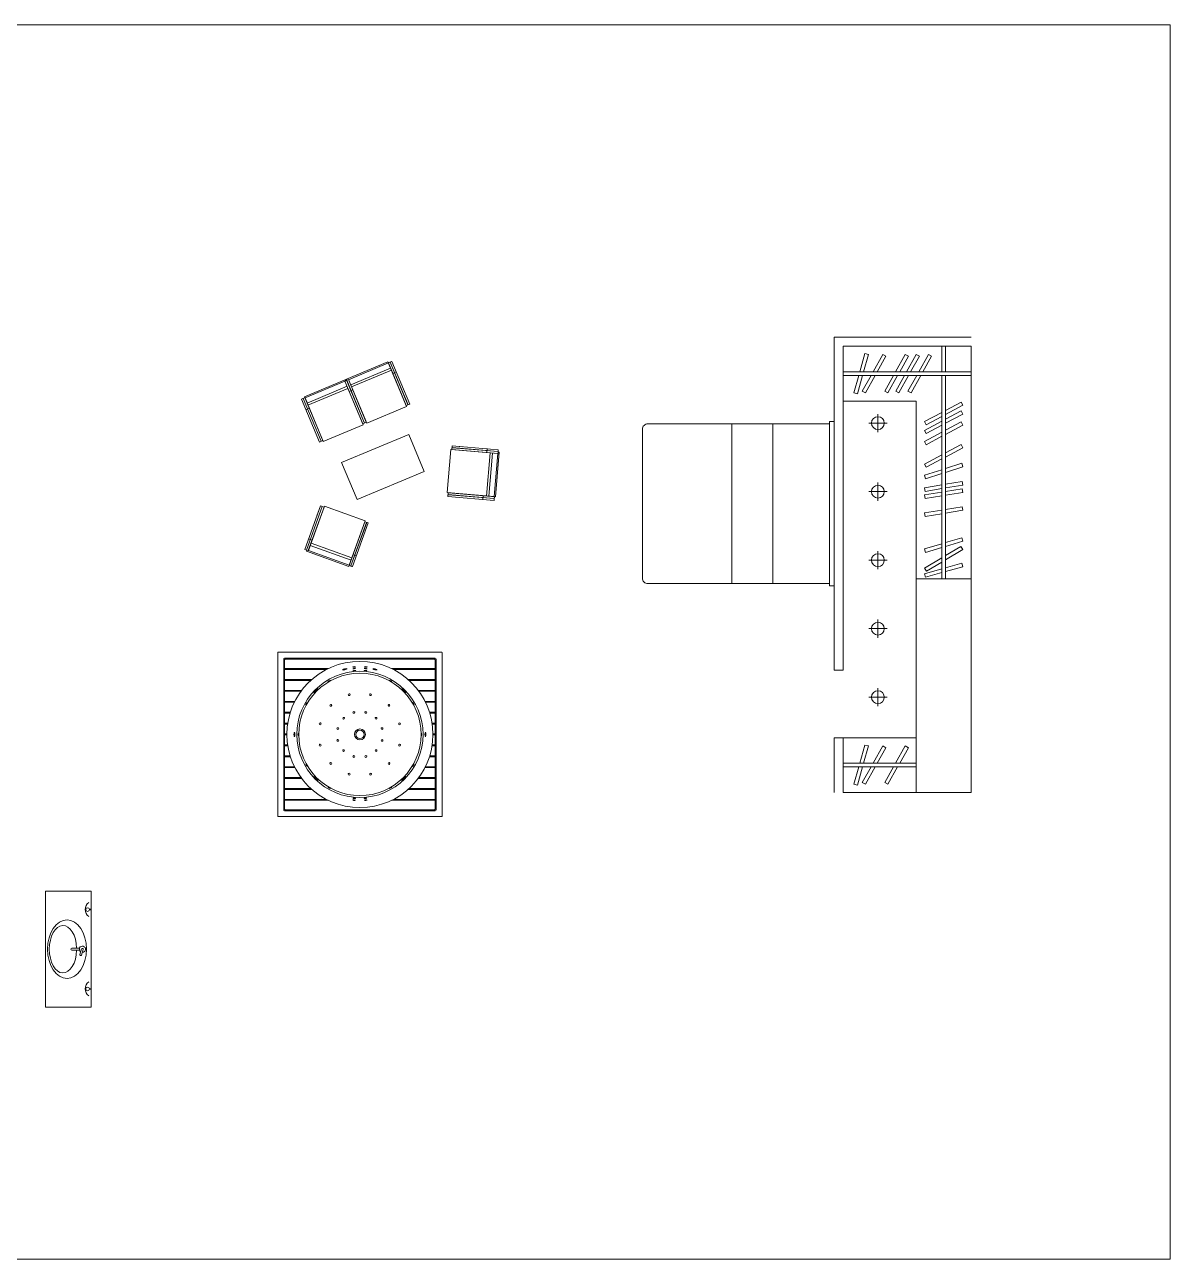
# Model space of a CAD drawing. Header units: millimetres. Extents: x 23218 to 31754, y 14902 to 21214.
# Drawn here: x 26997 to 28252, y 19548 to 20900 of the extents above; entities that cross this region are included whole.
import ezdxf

# ---------------------------------------------------------------- set-up
doc = ezdxf.new("R2010")
doc.units = ezdxf.units.MM
for name, color, linetype, lineweight in [('A-FURN', 9, 'Continuous', 13), ('Arredi', 175, 'Continuous', 13), ('ARREDI_attrezzature_furniture', 175, 'Continuous', 13), ('PROIEZIONI_finissime_fine lines', 251, 'Continuous', 5), ('Wall', 7, 'Continuous', 20)]:
    doc.layers.add(name, color=color, linetype=linetype, lineweight=lineweight)

msp = doc.modelspace()

# ---------------------------------------------------------------- linework, layer by layer
at = {"layer": 'A-FURN'}
for p, q in [((27281, 20205), (27281, 20040)), ((27282, 20206), (27446.8, 20206)), ((27282, 20194.5), (27329.7, 20194.5)), ((27284.5, 20194.5), (27284.5, 20193.5)), ((27447, 20194.5), (27399.3, 20194.5)), ((27444.5, 20194.5), (27444.5, 20193.5)), ((27448, 20204.8), (27448, 20040)), ((27282, 20193.5), (27327.7, 20193.5)), ((27282, 20182.6), (27311.7, 20182.6)), ((27282, 20181.6), (27310.6, 20181.6)), ((27284.5, 20182.6), (27284.5, 20181.6)), ((27447, 20193.5), (27401.3, 20193.5)), ((27447, 20182.6), (27417.3, 20182.6)), ((27447, 20181.6), (27418.4, 20181.6)), ((27444.5, 20182.6), (27444.5, 20181.6)), ((27282, 20170.7), (27300.7, 20170.7)), ((27282, 20169.7), (27299.9, 20169.7)), ((27284.5, 20170.7), (27284.5, 20169.7)), ((27447, 20170.7), (27428.4, 20170.7)), ((27447, 20169.7), (27429.1, 20169.7)), ((27444.5, 20170.7), (27444.5, 20169.7)), ((27282, 20158.7), (27293.2, 20158.7)), ((27282, 20157.7), (27292.7, 20157.7)), ((27284.5, 20158.7), (27284.5, 20157.7)), ((27447, 20158.7), (27435.8, 20158.7)), ((27447, 20157.7), (27436.3, 20157.7)), ((27444.5, 20158.7), (27444.5, 20157.7)), ((27282, 20146.8), (27288.3, 20146.8)), ((27282, 20145.8), (27288, 20145.8)), ((27284.5, 20146.8), (27284.5, 20145.8)), ((27447, 20146.8), (27440.7, 20146.8)), ((27447, 20145.8), (27441, 20145.8)), ((27444.5, 20146.8), (27444.5, 20145.8)), ((27282, 20134.9), (27285.5, 20134.9)), ((27282, 20133.9), (27285.3, 20133.9)), ((27284.5, 20134.9), (27284.5, 20133.9)), ((27447, 20134.9), (27443.5, 20134.9)), ((27447, 20133.9), (27443.7, 20133.9)), ((27444.5, 20134.9), (27444.5, 20133.9)), ((27282, 20123), (27284.5, 20123)), ((27282, 20121.9), (27284.5, 20121.9)), ((27447, 20123), (27444.5, 20123)), ((27447, 20121.9), (27444.5, 20121.9)), ((27282, 20111.1), (27285.3, 20111.1)), ((27282, 20110.1), (27285.5, 20110.1)), ((27282, 20099.1), (27288, 20099.1)), ((27284.5, 20110.1), (27284.5, 20111.1)), ((27284.5, 20098.1), (27284.5, 20099.1)), ((27284.5, 20098.1), (27284.5, 20099.1)), ((27447, 20099.1), (27441, 20099.1)), ((27447, 20110.1), (27443.5, 20110.1)), ((27447, 20111.1), (27443.7, 20111.1)), ((27444.5, 20110.1), (27444.5, 20111.1)), ((27444.5, 20098.1), (27444.5, 20099.1)), ((27444.5, 20098.1), (27444.5, 20099.1)), ((27282, 20098.1), (27288.3, 20098.1)), ((27282, 20087.2), (27292.7, 20087.2)), ((27282, 20086.2), (27293.2, 20086.2)), ((27284.5, 20086.2), (27284.5, 20087.2)), ((27447, 20086.2), (27435.8, 20086.2)), ((27447, 20087.2), (27436.3, 20087.2)), ((27447, 20098.1), (27440.7, 20098.1)), ((27444.5, 20086.2), (27444.5, 20087.2)), ((27282, 20075.3), (27299.9, 20075.3)), ((27282, 20074.3), (27300.7, 20074.3)), ((27284.5, 20074.3), (27284.5, 20075.3)), ((27447, 20074.3), (27428.4, 20074.3)), ((27447, 20075.3), (27429.1, 20075.3)), ((27444.5, 20074.3), (27444.5, 20075.3)), ((27282, 20063.3), (27310.6, 20063.3)), ((27282, 20062.3), (27311.7, 20062.3)), ((27284.5, 20062.3), (27284.5, 20063.3)), ((27447, 20062.3), (27417.3, 20062.3)), ((27447, 20063.3), (27418.4, 20063.3)), ((27444.5, 20062.3), (27444.5, 20063.3)), ((27282, 20051.4), (27327.7, 20051.4)), ((27282, 20050.4), (27329.7, 20050.4)), ((27284.5, 20050.4), (27284.5, 20051.4)), ((27358.3, 20052.1), (27358.3, 20052.1)), ((27370.7, 20052.1), (27370.7, 20052.1)), ((27447, 20050.4), (27399.3, 20050.4)), ((27447, 20051.4), (27401.3, 20051.4)), ((27282, 20039), (27447, 20039)), ((27020.1, 19823.9), (27020.1, 19950.9)), ((27070.1, 19950.9), (27020.1, 19950.9)), ((27070.1, 19823.9), (27070.1, 19950.9)), ((27068.2, 19931.1), (27070.1, 19931.1)), ((27068.2, 19930.6), (27070.1, 19930.6)), ((27049, 19888.6), (27057.4, 19888.6)), ((27057.4, 19886.2), (27049, 19886.2)), ((27057.9, 19881.5), (27059.7, 19887.6)), ((27061.5, 19887.1), (27059.6, 19881)), ((27068.2, 19844.1), (27070.1, 19844.1)), ((27068.2, 19843.7), (27070.1, 19843.7)), ((27070.1, 19823.9), (27020.1, 19823.9))]:
    msp.add_line(p, q, dxfattribs=at)
msp.add_lwpolyline([(23218, 20899.5), (28252.1, 20899.5), (28252.1, 19547.9), (23218, 19547.9)], close=True, dxfattribs=at)
for points in [[(27454.5, 20211.8, 0.414214), (27453.8, 20212.5), (27275.2, 20212.5, 0.414214), (27274.5, 20211.8), (27274.5, 20033.2, 0.414214), (27275.2, 20032.5), (27453.8, 20032.5, 0.414214), (27454.5, 20033.2)], [(27447, 20203.9, 0.414214), (27446, 20204.9), (27283, 20204.9, 0.414214), (27282, 20203.9), (27282, 20040.9, 0.414214), (27283, 20039.9), (27446, 20039.9, 0.414214), (27447, 20040.9)]]:
    msp.add_lwpolyline(points, format="xyb", close=True, dxfattribs=at)
for centre, radius in [((27364.5, 20122.5), 80), ((27364.5, 20122.5), 69.1), ((27364.5, 20122.5), 67), ((27364.5, 20122.5), 6), ((27364.5, 20122.5), 4.5), ((27066.2, 19930.8), 2), ((27066.2, 19843.9), 2)]:
    msp.add_circle(centre, radius, dxfattribs=at)
for centre, radius, start, end in [((27282, 20205), 1, 90, 180), ((27364.5, 20122.5), 82.5, 119.153, 120.5483), ((27364.5, 20122.5), 82.5, 59.4517, 60.847), ((27446.8, 20204.8), 1.2, 0, 90), ((27364.5, 20122.5), 82.5, 133.2191, 134.224), ((27364.5, 20122.5), 82.5, 45.776, 46.7809), ((27364.5, 20122.5), 82.5, 144.2564, 145.1076), ((27364.5, 20122.5), 82.5, 34.8924, 35.7436), ((27364.5, 20122.5), 82.5, 153.9231, 154.6938), ((27364.5, 20122.5), 82.5, 25.3062, 26.0769), ((27364.5, 20122.5), 82.5, 162.8428, 163.5682), ((27364.5, 20122.5), 82.5, 16.4318, 17.1572), ((27364.5, 20122.5), 82.5, 171.3491, 172.051), ((27364.5, 20122.5), 82.5, 7.949, 8.6509), ((27364.5, 20122.5), 82.5, 179.6396, 180.3341), ((27364.5, 20122.5), 82.5, 179.6659, 180.3604), ((27364.5, 20122.5), 82.5, 359.6659, 0.3604), ((27364.5, 20122.5), 82.5, 359.6396, 0.3341), ((27364.5, 20122.5), 82.5, 187.949, 188.6509), ((27364.5, 20122.5), 82.5, 196.4318, 197.1572), ((27364.5, 20122.5), 82.5, 196.4318, 197.1572), ((27364.5, 20122.5), 82.5, 342.8428, 343.5682), ((27364.5, 20122.5), 82.5, 342.8428, 343.5682), ((27364.5, 20122.5), 82.5, 351.3491, 352.051), ((27364.5, 20122.5), 82.5, 205.3062, 206.0769), ((27364.5, 20122.5), 82.5, 333.9231, 334.6938), ((27364.5, 20122.5), 82.5, 214.8924, 215.7436), ((27364.5, 20122.5), 82.5, 324.2564, 325.1076), ((27364.5, 20122.5), 82.5, 225.776, 226.7809), ((27364.5, 20122.5), 82.5, 313.2191, 314.224), ((27364.5, 20122.5), 82.5, 239.4517, 240.847), ((27364.5, 20122.5), 82.5, 299.153, 300.5483), ((27282, 20040), 1, 180, 270), ((27447, 20040), 1, 270, 0), ((27072.7, 19930.8), 9.2, 124.0447, 235.9553), ((27049, 19887.4), 1.2, 90, 270), ((27060.6, 19887.4), 3.38, 269.0552, 237.3804), ((27060.6, 19887.4), 0.924, 343.2178, 163.2178), ((27058.8, 19881.3), 0.924, 163.2178, 343.2178), ((27072.7, 19843.9), 9.2, 124.0447, 235.9553)]:
    msp.add_arc(centre, radius, start, end, dxfattribs=at)
msp.add_ellipse((27043.7, 19887.4), major_axis=(0, -32), ratio=0.666667, dxfattribs=at)
at = {"layer": 'A-FURN', "extrusion": (0, 0, -1)}
msp.add_ellipse((27039.3, 19887.4), major_axis=(0, -26), ratio=0.576529, start_param=4.75862, end_param=10.949344, dxfattribs=at)
at = {"layer": 'A-FURN'}
for points, knots in [([(27350.5, 20194.3), (27350.3, 20194.7), (27348.1, 20194.3), (27347.8, 20194.2), (27347.6, 20194.2), (27345.6, 20193.6), (27345.6, 20193.2)], [0, 0, 0, 0, 1, 1, 1, 2, 2, 2, 2]), ([(27345.9, 20193.5), (27346.6, 20193.5), (27347.5, 20193.7), (27348.2, 20193.8), (27348.8, 20194), (27349.5, 20194.2), (27350.1, 20194.5)], [0, 0, 0, 0, 1, 1, 1, 2, 2, 2, 2]), ([(27359.6, 20196.5), (27359.6, 20196.5), (27359.6, 20196.5), (27359.6, 20196.5), (27359.6, 20196.5), (27359.5, 20196.5), (27359.5, 20196.5), (27359.5, 20196.5), (27359.5, 20196.5), (27359.5, 20196.5), (27359.5, 20196.5), (27359.5, 20196.6), (27359.5, 20196.6), (27359.5, 20196.6), (27359.4, 20196.6), (27359.4, 20196.6), (27359.4, 20196.6), (27359.3, 20196.6), (27359.3, 20196.6), (27358.9, 20196.7), (27358.3, 20196.7), (27357.9, 20196.6), (27357.8, 20196.6), (27356.6, 20196.5), (27356.6, 20196.2)], [0, 0, 0, 0, 1, 1, 1, 2, 2, 2, 3, 3, 3, 4, 4, 4, 5, 5, 5, 6, 6, 6, 7, 7, 7, 8, 8, 8, 8]), ([(27372.3, 20194.3), (27372.3, 20194.5), (27370.9, 20194.7), (27370.7, 20194.7), (27370.4, 20194.7), (27369.9, 20194.7), (27369.5, 20194.6), (27369.5, 20194.6), (27369.5, 20194.6), (27369.5, 20194.6), (27369.5, 20194.6), (27369.4, 20194.6), (27369.4, 20194.6), (27369.4, 20194.6), (27369.4, 20194.6), (27369.4, 20194.6), (27369.4, 20194.6), (27369.3, 20194.6), (27369.3, 20194.6), (27369.3, 20194.6), (27369.3, 20194.5), (27369.3, 20194.5), (27369.3, 20194.5), (27369.3, 20194.5), (27369.3, 20194.5)], [0, 0, 0, 0, 1, 1, 1, 2, 2, 2, 3, 3, 3, 4, 4, 4, 5, 5, 5, 6, 6, 6, 7, 7, 7, 8, 8, 8, 8]), ([(27372.5, 20196.2), (27372.5, 20196.2), (27372.5, 20196.2), (27372.5, 20196.2), (27372.5, 20196.2), (27372.5, 20196.3), (27372.5, 20196.3), (27372.5, 20196.3), (27372.4, 20196.3), (27372.4, 20196.3), (27372.4, 20196.3), (27372.4, 20196.3), (27372.4, 20196.3), (27372.4, 20196.3), (27372.3, 20196.3), (27372.3, 20196.3), (27372.3, 20196.3), (27372.2, 20196.4), (27372.2, 20196.4), (27371.8, 20196.5), (27371.3, 20196.6), (27370.9, 20196.6), (27370.5, 20196.7), (27370.1, 20196.7), (27369.7, 20196.6), (27369.7, 20196.6), (27369.6, 20196.6), (27369.6, 20196.6), (27369.6, 20196.6), (27369.6, 20196.5), (27369.6, 20196.5), (27369.6, 20196.5), (27369.5, 20196.5), (27369.5, 20196.5), (27369.5, 20196.5), (27369.5, 20196.5), (27369.5, 20196.5), (27369.5, 20196.5), (27369.5, 20196.5), (27369.5, 20196.5), (27369.5, 20196.5), (27369.5, 20196.5), (27369.5, 20196.5)], [0, 0, 0, 0, 1, 1, 1, 2, 2, 2, 3, 3, 3, 4, 4, 4, 5, 5, 5, 6, 6, 6, 7, 7, 7, 8, 8, 8, 9, 9, 9, 10, 10, 10, 11, 11, 11, 12, 12, 12, 13, 13, 13, 14, 14, 14, 14]), ([(27369.5, 20196.5), (27369.5, 20196.5), (27369.5, 20196.4), (27369.5, 20196.4), (27369.5, 20196.4), (27369.5, 20196.4), (27369.5, 20196.4), (27369.5, 20196.4), (27369.5, 20196.4), (27369.5, 20196.4), (27369.5, 20196.4), (27369.6, 20196.3), (27369.6, 20196.3), (27369.6, 20196.3), (27369.6, 20196.3), (27369.6, 20196.3), (27370, 20196.2), (27370.5, 20196.1), (27370.9, 20196.1), (27371.3, 20196), (27371.8, 20196), (27372.2, 20196.1), (27372.2, 20196.1), (27372.3, 20196.1), (27372.3, 20196.1), (27372.3, 20196.1), (27372.4, 20196.1), (27372.4, 20196.1), (27372.4, 20196.1), (27372.4, 20196.1), (27372.4, 20196.1), (27372.4, 20196.1), (27372.5, 20196.1), (27372.5, 20196.1), (27372.5, 20196.1), (27372.5, 20196.2), (27372.5, 20196.2), (27372.5, 20196.2), (27372.5, 20196.2), (27372.5, 20196.2)], [0, 0, 0, 0, 1, 1, 1, 2, 2, 2, 3, 3, 3, 4, 4, 4, 5, 5, 5, 6, 6, 6, 7, 7, 7, 8, 8, 8, 9, 9, 9, 10, 10, 10, 11, 11, 11, 12, 12, 12, 13, 13, 13, 13]), ([(27378.5, 20194.3), (27378.5, 20193.9), (27380.7, 20193.3), (27381, 20193.3), (27381.2, 20193.2), (27383.3, 20192.8), (27383.4, 20193.2)], [0, 0, 0, 0, 1, 1, 1, 2, 2, 2, 2]), ([(27379, 20194.5), (27379.6, 20194.1), (27380.4, 20193.9), (27381.1, 20193.8), (27381.7, 20193.6), (27382.5, 20193.5), (27383.1, 20193.5)], [0, 0, 0, 0, 1, 1, 1, 2, 2, 2, 2]), ([(27359.9, 20192.4), (27359.9, 20192.5), (27359.7, 20192.5), (27359.6, 20192.5), (27359.3, 20192.6), (27358.7, 20192.6), (27358.3, 20192.6), (27358.1, 20192.5), (27357, 20192.4), (27356.9, 20192.1)], [0, 0, 0, 0, 1, 1, 1, 2, 2, 2, 3, 3, 3, 3]), ([(27356.9, 20192.1), (27357, 20192), (27357, 20192), (27357.1, 20192), (27357.5, 20191.9), (27357.9, 20191.9), (27358.3, 20192), (27358.8, 20192), (27359.3, 20192.1), (27359.7, 20192.2), (27359.8, 20192.3), (27359.9, 20192.3), (27359.9, 20192.4)], [0, 0, 0, 0, 1, 1, 1, 2, 2, 2, 3, 3, 3, 4, 4, 4, 4]), ([(27369.1, 20192.4), (27369.1, 20192.4), (27369.1, 20192.4), (27369.1, 20192.4), (27369.1, 20192.4), (27369.2, 20192.3), (27369.2, 20192.3), (27369.2, 20192.3), (27369.2, 20192.3), (27369.2, 20192.3), (27369.2, 20192.3), (27369.2, 20192.3), (27369.2, 20192.3), (27369.2, 20192.3), (27369.3, 20192.2), (27369.3, 20192.2), (27369.7, 20192.1), (27370.1, 20192), (27370.5, 20192), (27370.9, 20192), (27371.5, 20191.9), (27371.9, 20192), (27372, 20192), (27372.1, 20192), (27372.1, 20192.1)], [0, 0, 0, 0, 1, 1, 1, 2, 2, 2, 3, 3, 3, 4, 4, 4, 5, 5, 5, 6, 6, 6, 7, 7, 7, 8, 8, 8, 8]), ([(27318.5, 20172.8), (27318.1, 20173.1), (27316, 20171.3), (27315.8, 20171), (27315.5, 20170.8), (27313.8, 20168.8), (27314.1, 20168.4)], [0, 0, 0, 0, 1, 1, 1, 2, 2, 2, 2]), ([(27314.1, 20168.8), (27314.9, 20169.2), (27315.6, 20169.9), (27316.3, 20170.6), (27316.9, 20171.1), (27317.7, 20172), (27318.1, 20172.8)], [0, 0, 0, 0, 1, 1, 1, 2, 2, 2, 2]), ([(27314.1, 20168.4), (27314.5, 20168.1), (27316.5, 20170), (27316.6, 20170.1), (27316.8, 20170.3), (27318.9, 20172.4), (27318.5, 20172.8)], [0, 0, 0, 0, 1, 1, 1, 2, 2, 2, 2]), ([(27353.7, 20166.2), (27353.8, 20166.1), (27353.8, 20166.1), (27353.8, 20166), (27353.8, 20165.4), (27353.3, 20165), (27352.8, 20165), (27352.2, 20165), (27351.8, 20165.4), (27351.8, 20166), (27351.8, 20166.5), (27352.2, 20167), (27352.8, 20167), (27353.2, 20167), (27353.6, 20166.7), (27353.7, 20166.2)], [0, 0, 0, 0, 1, 1, 1, 2, 2, 2, 3, 3, 3, 4, 4, 4, 5, 5, 5, 5]), ([(27375.2, 20166.2), (27375.3, 20166.7), (27375.7, 20167), (27376.2, 20167), (27376.7, 20167), (27377.2, 20166.5), (27377.2, 20166), (27377.2, 20165.4), (27376.7, 20165), (27376.2, 20165), (27375.6, 20165), (27375.2, 20165.4), (27375.2, 20166), (27375.2, 20166.1), (27375.2, 20166.1), (27375.2, 20166.2)], [0, 0, 0, 0, 1, 1, 1, 2, 2, 2, 3, 3, 3, 4, 4, 4, 5, 5, 5, 5]), ([(27410.5, 20172.8), (27410.1, 20172.4), (27412.2, 20170.3), (27412.4, 20170.1), (27412.5, 20170), (27414.5, 20168.1), (27414.8, 20168.4)], [0, 0, 0, 0, 1, 1, 1, 2, 2, 2, 2]), ([(27414.8, 20168.4), (27415.2, 20168.8), (27413.4, 20170.8), (27413.2, 20171), (27413, 20171.3), (27410.9, 20173.1), (27410.5, 20172.8)], [0, 0, 0, 0, 1, 1, 1, 2, 2, 2, 2]), ([(27410.9, 20172.8), (27411.2, 20172), (27412.1, 20171.1), (27412.7, 20170.6), (27413.3, 20169.9), (27414, 20169.2), (27414.8, 20168.8)], [0, 0, 0, 0, 1, 1, 1, 2, 2, 2, 2]), ([(27333.3, 20155), (27333.5, 20154.8), (27333.6, 20154.6), (27333.6, 20154.3), (27333.6, 20153.8), (27333.1, 20153.3), (27332.6, 20153.3), (27332, 20153.3), (27331.6, 20153.8), (27331.6, 20154.3), (27331.6, 20154.9), (27332, 20155.3), (27332.6, 20155.3), (27332.8, 20155.3), (27333.1, 20155.2), (27333.3, 20155)], [0, 0, 0, 0, 1, 1, 1, 2, 2, 2, 3, 3, 3, 4, 4, 4, 5, 5, 5, 5]), ([(27395.7, 20155), (27395.9, 20155.2), (27396.1, 20155.3), (27396.4, 20155.3), (27396.9, 20155.3), (27397.4, 20154.9), (27397.4, 20154.3), (27397.4, 20153.8), (27396.9, 20153.3), (27396.4, 20153.3), (27395.8, 20153.3), (27395.4, 20153.8), (27395.4, 20154.3), (27395.4, 20154.6), (27395.5, 20154.8), (27395.7, 20155)], [0, 0, 0, 0, 1, 1, 1, 2, 2, 2, 3, 3, 3, 4, 4, 4, 5, 5, 5, 5]), ([(27347.4, 20140.9), (27347.6, 20140.7), (27347.7, 20140.4), (27347.7, 20140.2), (27347.7, 20139.6), (27347.3, 20139.2), (27346.7, 20139.2), (27346.2, 20139.2), (27345.7, 20139.6), (27345.7, 20140.2), (27345.7, 20140.7), (27346.2, 20141.2), (27346.7, 20141.2), (27347, 20141.2), (27347.3, 20141.1), (27347.4, 20140.9)], [0, 0, 0, 0, 1, 1, 1, 2, 2, 2, 3, 3, 3, 4, 4, 4, 5, 5, 5, 5]), ([(27358.9, 20146.9), (27358.9, 20146.8), (27359, 20146.7), (27359, 20146.6), (27359, 20146.1), (27358.5, 20145.6), (27358, 20145.6), (27357.4, 20145.6), (27356.9, 20146.1), (27356.9, 20146.6), (27356.9, 20147.2), (27357.4, 20147.6), (27358, 20147.6), (27358.4, 20147.6), (27358.8, 20147.3), (27358.9, 20146.9)], [0, 0, 0, 0, 1, 1, 1, 2, 2, 2, 3, 3, 3, 4, 4, 4, 5, 5, 5, 5]), ([(27370, 20146.9), (27370.2, 20147.3), (27370.6, 20147.6), (27371, 20147.6), (27371.6, 20147.6), (27372, 20147.2), (27372, 20146.6), (27372, 20146.1), (27371.6, 20145.6), (27371, 20145.6), (27370.5, 20145.6), (27370, 20146.1), (27370, 20146.6), (27370, 20146.7), (27370, 20146.8), (27370, 20146.9)], [0, 0, 0, 0, 1, 1, 1, 2, 2, 2, 3, 3, 3, 4, 4, 4, 5, 5, 5, 5]), ([(27381.5, 20140.9), (27381.7, 20141.1), (27382, 20141.2), (27382.2, 20141.2), (27382.8, 20141.2), (27383.2, 20140.7), (27383.2, 20140.2), (27383.2, 20139.6), (27382.8, 20139.2), (27382.2, 20139.2), (27381.7, 20139.2), (27381.2, 20139.6), (27381.2, 20140.2), (27381.2, 20140.4), (27381.3, 20140.7), (27381.5, 20140.9)], [0, 0, 0, 0, 1, 1, 1, 2, 2, 2, 3, 3, 3, 4, 4, 4, 5, 5, 5, 5]), ([(27321.2, 20135.1), (27321.6, 20135), (27321.9, 20134.6), (27321.9, 20134.1), (27321.9, 20133.6), (27321.5, 20133.1), (27320.9, 20133.1), (27320.4, 20133.1), (27319.9, 20133.6), (27319.9, 20134.1), (27319.9, 20134.7), (27320.4, 20135.1), (27320.9, 20135.1), (27321, 20135.1), (27321.1, 20135.1), (27321.2, 20135.1)], [0, 0, 0, 0, 1, 1, 1, 2, 2, 2, 3, 3, 3, 4, 4, 4, 5, 5, 5, 5]), ([(27340.5, 20129.9), (27341, 20129.8), (27341.3, 20129.4), (27341.3, 20128.9), (27341.3, 20128.4), (27340.8, 20127.9), (27340.3, 20127.9), (27339.7, 20127.9), (27339.3, 20128.4), (27339.3, 20128.9), (27339.3, 20129.5), (27339.7, 20129.9), (27340.3, 20129.9), (27340.3, 20129.9), (27340.4, 20129.9), (27340.5, 20129.9)], [0, 0, 0, 0, 1, 1, 1, 2, 2, 2, 3, 3, 3, 4, 4, 4, 5, 5, 5, 5]), ([(27388.4, 20129.9), (27388.5, 20129.9), (27388.6, 20129.9), (27388.7, 20129.9), (27389.3, 20129.9), (27389.7, 20129.5), (27389.7, 20128.9), (27389.7, 20128.4), (27389.3, 20127.9), (27388.7, 20127.9), (27388.2, 20127.9), (27387.7, 20128.4), (27387.7, 20128.9), (27387.7, 20129.4), (27388, 20129.8), (27388.4, 20129.9)], [0, 0, 0, 0, 1, 1, 1, 2, 2, 2, 3, 3, 3, 4, 4, 4, 5, 5, 5, 5]), ([(27407.8, 20135.1), (27407.9, 20135.1), (27408, 20135.1), (27408, 20135.1), (27408.6, 20135.1), (27409, 20134.7), (27409, 20134.1), (27409, 20133.6), (27408.6, 20133.1), (27408, 20133.1), (27407.5, 20133.1), (27407, 20133.6), (27407, 20134.1), (27407, 20134.6), (27407.3, 20135), (27407.8, 20135.1)], [0, 0, 0, 0, 1, 1, 1, 2, 2, 2, 3, 3, 3, 4, 4, 4, 5, 5, 5, 5]), ([(27292.8, 20125), (27292.3, 20124.9), (27292.2, 20122.9), (27292.2, 20122.6), (27292.2, 20122.3), (27292.3, 20120.1), (27292.8, 20120)], [0, 0, 0, 0, 1, 1, 1, 2, 2, 2, 2]), ([(27297.1, 20124), (27296.8, 20123.9), (27296.8, 20122.7), (27296.8, 20122.6), (27296.8, 20122.4), (27296.8, 20121), (27297.1, 20121)], [0, 0, 0, 0, 1, 1, 1, 2, 2, 2, 2]), ([(27297.1, 20121), (27297.1, 20121), (27297.1, 20121), (27297.1, 20121), (27297.1, 20121), (27297.2, 20121), (27297.2, 20121), (27297.2, 20121), (27297.2, 20121), (27297.2, 20121), (27297.2, 20121), (27297.2, 20121.1), (27297.2, 20121.1), (27297.2, 20121.1), (27297.2, 20121.1), (27297.2, 20121.1), (27297.2, 20121.1), (27297.3, 20121.2), (27297.3, 20121.2), (27297.4, 20121.7), (27297.4, 20122.1), (27297.4, 20122.6), (27297.4, 20122.9), (27297.4, 20123.5), (27297.2, 20123.8), (27297.2, 20123.8), (27297.2, 20123.9), (27297.2, 20123.9), (27297.2, 20123.9), (27297.2, 20123.9), (27297.2, 20123.9), (27297.2, 20123.9), (27297.2, 20123.9), (27297.2, 20123.9), (27297.2, 20123.9), (27297.1, 20124), (27297.1, 20124), (27297.1, 20124), (27297.1, 20124), (27297.1, 20124)], [0, 0, 0, 0, 1, 1, 1, 2, 2, 2, 3, 3, 3, 4, 4, 4, 5, 5, 5, 6, 6, 6, 7, 7, 7, 8, 8, 8, 9, 9, 9, 10, 10, 10, 11, 11, 11, 12, 12, 12, 13, 13, 13, 13]), ([(27340, 20117), (27340.1, 20117), (27340.2, 20117), (27340.3, 20117), (27340.8, 20117), (27341.3, 20116.5), (27341.3, 20116), (27341.3, 20115.4), (27340.8, 20115), (27340.3, 20115), (27339.7, 20115), (27339.3, 20115.4), (27339.3, 20116), (27339.3, 20116.4), (27339.6, 20116.8), (27340, 20117)], [0, 0, 0, 0, 1, 1, 1, 2, 2, 2, 3, 3, 3, 4, 4, 4, 5, 5, 5, 5]), ([(27389, 20117), (27389.4, 20116.8), (27389.7, 20116.4), (27389.7, 20116), (27389.7, 20115.4), (27389.3, 20115), (27388.7, 20115), (27388.2, 20115), (27387.7, 20115.4), (27387.7, 20116), (27387.7, 20116.5), (27388.2, 20117), (27388.7, 20117), (27388.8, 20117), (27388.9, 20117), (27389, 20117)], [0, 0, 0, 0, 1, 1, 1, 2, 2, 2, 3, 3, 3, 4, 4, 4, 5, 5, 5, 5]), ([(27431.9, 20124), (27431.9, 20124), (27431.8, 20124), (27431.8, 20124), (27431.8, 20124), (27431.8, 20123.9), (27431.8, 20123.9), (27431.8, 20123.9), (27431.8, 20123.9), (27431.8, 20123.9), (27431.8, 20123.9), (27431.7, 20123.9), (27431.7, 20123.9), (27431.7, 20123.9), (27431.7, 20123.8), (27431.7, 20123.8), (27431.6, 20123.5), (27431.6, 20122.9), (27431.6, 20122.6), (27431.6, 20122.1), (27431.6, 20121.7), (27431.7, 20121.2), (27431.7, 20121.2), (27431.7, 20121.1), (27431.7, 20121.1), (27431.7, 20121.1), (27431.7, 20121.1), (27431.7, 20121.1), (27431.7, 20121.1), (27431.8, 20121), (27431.8, 20121), (27431.8, 20121), (27431.8, 20121), (27431.8, 20121), (27431.8, 20121), (27431.8, 20121), (27431.8, 20121), (27431.8, 20121), (27431.9, 20121), (27431.9, 20121)], [0, 0, 0, 0, 1, 1, 1, 2, 2, 2, 3, 3, 3, 4, 4, 4, 5, 5, 5, 6, 6, 6, 7, 7, 7, 8, 8, 8, 9, 9, 9, 10, 10, 10, 11, 11, 11, 12, 12, 12, 13, 13, 13, 13]), ([(27431.9, 20121), (27432.1, 20121), (27432.2, 20122.4), (27432.2, 20122.6), (27432.2, 20122.7), (27432.1, 20123.9), (27431.9, 20124)], [0, 0, 0, 0, 1, 1, 1, 2, 2, 2, 2]), ([(27436.2, 20120), (27436.7, 20120.1), (27436.8, 20122.3), (27436.7, 20122.6), (27436.8, 20122.9), (27436.6, 20124.9), (27436.2, 20125)], [0, 0, 0, 0, 1, 1, 1, 2, 2, 2, 2]), ([(27320.7, 20111.8), (27320.7, 20111.8), (27320.8, 20111.8), (27320.9, 20111.8), (27321.5, 20111.8), (27321.9, 20111.4), (27321.9, 20110.8), (27321.9, 20110.3), (27321.5, 20109.8), (27320.9, 20109.8), (27320.4, 20109.8), (27319.9, 20110.3), (27319.9, 20110.8), (27319.9, 20111.3), (27320.2, 20111.7), (27320.7, 20111.8)], [0, 0, 0, 0, 1, 1, 1, 2, 2, 2, 3, 3, 3, 4, 4, 4, 5, 5, 5, 5]), ([(27346, 20105.5), (27346.2, 20105.7), (27346.5, 20105.8), (27346.7, 20105.8), (27347.3, 20105.8), (27347.7, 20105.3), (27347.7, 20104.8), (27347.7, 20104.2), (27347.3, 20103.8), (27346.7, 20103.8), (27346.2, 20103.8), (27345.7, 20104.2), (27345.7, 20104.8), (27345.7, 20105), (27345.8, 20105.3), (27346, 20105.5)], [0, 0, 0, 0, 1, 1, 1, 2, 2, 2, 3, 3, 3, 4, 4, 4, 5, 5, 5, 5]), ([(27357, 20098.6), (27357.1, 20099), (27357.5, 20099.3), (27358, 20099.3), (27358.5, 20099.3), (27359, 20098.9), (27359, 20098.3), (27359, 20097.7), (27358.5, 20097.3), (27358, 20097.3), (27357.4, 20097.3), (27356.9, 20097.7), (27356.9, 20098.3), (27356.9, 20098.4), (27357, 20098.5), (27357, 20098.6)], [0, 0, 0, 0, 1, 1, 1, 2, 2, 2, 3, 3, 3, 4, 4, 4, 5, 5, 5, 5]), ([(27372, 20098.6), (27372, 20098.5), (27372, 20098.4), (27372, 20098.3), (27372, 20097.7), (27371.6, 20097.3), (27371, 20097.3), (27370.5, 20097.3), (27370, 20097.7), (27370, 20098.3), (27370, 20098.9), (27370.5, 20099.3), (27371, 20099.3), (27371.5, 20099.3), (27371.9, 20099), (27372, 20098.6)], [0, 0, 0, 0, 1, 1, 1, 2, 2, 2, 3, 3, 3, 4, 4, 4, 5, 5, 5, 5]), ([(27382.9, 20105.5), (27383.1, 20105.3), (27383.2, 20105), (27383.2, 20104.8), (27383.2, 20104.2), (27382.8, 20103.8), (27382.2, 20103.8), (27381.7, 20103.8), (27381.2, 20104.2), (27381.2, 20104.8), (27381.2, 20105.3), (27381.7, 20105.8), (27382.2, 20105.8), (27382.5, 20105.8), (27382.7, 20105.7), (27382.9, 20105.5)], [0, 0, 0, 0, 1, 1, 1, 2, 2, 2, 3, 3, 3, 4, 4, 4, 5, 5, 5, 5]), ([(27408.3, 20111.8), (27408.7, 20111.7), (27409, 20111.3), (27409, 20110.8), (27409, 20110.3), (27408.6, 20109.8), (27408, 20109.8), (27407.5, 20109.8), (27407, 20110.3), (27407, 20110.8), (27407, 20111.4), (27407.5, 20111.8), (27408, 20111.8), (27408.1, 20111.8), (27408.2, 20111.8), (27408.3, 20111.8)], [0, 0, 0, 0, 1, 1, 1, 2, 2, 2, 3, 3, 3, 4, 4, 4, 5, 5, 5, 5]), ([(27305.4, 20090.1), (27305.4, 20090.1), (27305.4, 20090.1), (27305.4, 20090.1), (27305.4, 20090.1), (27305.3, 20090.1), (27305.3, 20090.1), (27305.3, 20090.1), (27305.3, 20090), (27305.3, 20090), (27305.3, 20090), (27305.3, 20090), (27305.3, 20090), (27305.3, 20090), (27305.3, 20089.9), (27305.3, 20089.9), (27305.3, 20089.9), (27305.3, 20089.9), (27305.3, 20089.9), (27305.4, 20089.5), (27305.6, 20089.1), (27305.8, 20088.7), (27305.9, 20088.6), (27306.6, 20087.4), (27306.9, 20087.5)], [0, 0, 0, 0, 1, 1, 1, 2, 2, 2, 3, 3, 3, 4, 4, 4, 5, 5, 5, 6, 6, 6, 7, 7, 7, 8, 8, 8, 8]), ([(27306.9, 20087.5), (27307.1, 20087.6), (27306.4, 20089), (27306.3, 20089), (27306.1, 20089.4), (27305.9, 20089.8), (27305.6, 20090), (27305.5, 20090.1), (27305.5, 20090.1), (27305.4, 20090.1)], [0, 0, 0, 0, 1, 1, 1, 2, 2, 2, 3, 3, 3, 3]), ([(27331.9, 20091.3), (27332.1, 20091.5), (27332.3, 20091.6), (27332.6, 20091.6), (27333.1, 20091.6), (27333.6, 20091.2), (27333.6, 20090.6), (27333.6, 20090.1), (27333.1, 20089.6), (27332.6, 20089.6), (27332, 20089.6), (27331.6, 20090.1), (27331.6, 20090.6), (27331.6, 20090.9), (27331.7, 20091.1), (27331.9, 20091.3)], [0, 0, 0, 0, 1, 1, 1, 2, 2, 2, 3, 3, 3, 4, 4, 4, 5, 5, 5, 5]), ([(27397.1, 20091.3), (27397.3, 20091.1), (27397.4, 20090.9), (27397.4, 20090.6), (27397.4, 20090.1), (27396.9, 20089.6), (27396.4, 20089.6), (27395.8, 20089.6), (27395.4, 20090.1), (27395.4, 20090.6), (27395.4, 20091.2), (27395.8, 20091.6), (27396.4, 20091.6), (27396.6, 20091.6), (27396.9, 20091.5), (27397.1, 20091.3)], [0, 0, 0, 0, 1, 1, 1, 2, 2, 2, 3, 3, 3, 4, 4, 4, 5, 5, 5, 5]), ([(27423.6, 20090.1), (27423.5, 20090.1), (27423.5, 20090.1), (27423.4, 20090), (27423.1, 20089.8), (27422.9, 20089.4), (27422.6, 20089), (27422.6, 20089), (27421.9, 20087.6), (27422.1, 20087.5)], [0, 0, 0, 0, 1, 1, 1, 2, 2, 2, 3, 3, 3, 3]), ([(27422.1, 20087.5), (27422.4, 20087.4), (27423.1, 20088.6), (27423.2, 20088.7), (27423.3, 20089.1), (27423.5, 20089.5), (27423.6, 20089.9), (27423.6, 20089.9), (27423.6, 20089.9), (27423.6, 20089.9), (27423.6, 20089.9), (27423.6, 20090), (27423.6, 20090), (27423.6, 20090), (27423.6, 20090), (27423.6, 20090), (27423.6, 20090), (27423.6, 20090.1), (27423.6, 20090.1), (27423.6, 20090.1), (27423.6, 20090.1), (27423.6, 20090.1), (27423.6, 20090.1), (27423.6, 20090.1), (27423.6, 20090.1)], [0, 0, 0, 0, 1, 1, 1, 2, 2, 2, 3, 3, 3, 4, 4, 4, 5, 5, 5, 6, 6, 6, 7, 7, 7, 8, 8, 8, 8]), ([(27314.1, 20076.5), (27314.1, 20076.5), (27314.1, 20076.4), (27314.1, 20076.4), (27314.1, 20076.4), (27314.1, 20076.3), (27314.1, 20076.3), (27314.1, 20076.3), (27314.1, 20076.2), (27314.1, 20076.2), (27314.1, 20076.2), (27314.1, 20076.1), (27314.1, 20076.1), (27314.1, 20076.1), (27314.2, 20076), (27314.2, 20076), (27314.6, 20075.2), (27315.3, 20074.5), (27315.9, 20073.9), (27316.1, 20073.6), (27318, 20071.9), (27318.5, 20072.2)], [0, 0, 0, 0, 1, 1, 1, 2, 2, 2, 3, 3, 3, 4, 4, 4, 5, 5, 5, 6, 6, 6, 7, 7, 7, 7]), ([(27351.8, 20079.2), (27351.9, 20079.7), (27352.3, 20080), (27352.8, 20080), (27353.3, 20080), (27353.8, 20079.5), (27353.8, 20079), (27353.8, 20078.4), (27353.3, 20078), (27352.8, 20078), (27352.2, 20078), (27351.8, 20078.4), (27351.8, 20079), (27351.8, 20079), (27351.8, 20079.1), (27351.8, 20079.2)], [0, 0, 0, 0, 1, 1, 1, 2, 2, 2, 3, 3, 3, 4, 4, 4, 5, 5, 5, 5]), ([(27377.2, 20079.2), (27377.2, 20079.1), (27377.2, 20079), (27377.2, 20079), (27377.2, 20078.4), (27376.7, 20078), (27376.2, 20078), (27375.6, 20078), (27375.2, 20078.4), (27375.2, 20079), (27375.2, 20079.5), (27375.6, 20080), (27376.2, 20080), (27376.6, 20080), (27377, 20079.7), (27377.2, 20079.2)], [0, 0, 0, 0, 1, 1, 1, 2, 2, 2, 3, 3, 3, 4, 4, 4, 5, 5, 5, 5]), ([(27410.5, 20072.2), (27410.9, 20071.9), (27412.8, 20073.6), (27413.1, 20073.9), (27413.7, 20074.5), (27414.4, 20075.2), (27414.8, 20076), (27414.8, 20076), (27414.8, 20076.1), (27414.8, 20076.1), (27414.8, 20076.1), (27414.8, 20076.2), (27414.8, 20076.2), (27414.8, 20076.2), (27414.9, 20076.3), (27414.9, 20076.3), (27414.9, 20076.3), (27414.9, 20076.4), (27414.9, 20076.4), (27414.9, 20076.4), (27414.9, 20076.5), (27414.8, 20076.5)], [0, 0, 0, 0, 1, 1, 1, 2, 2, 2, 3, 3, 3, 4, 4, 4, 5, 5, 5, 6, 6, 6, 7, 7, 7, 7]), ([(27329.5, 20064.9), (27329.4, 20064.8), (27329.5, 20064.8), (27329.6, 20064.7), (27329.8, 20064.4), (27330.2, 20064.1), (27330.5, 20064), (27330.6, 20063.9), (27331.9, 20063.2), (27332.1, 20063.4)], [0, 0, 0, 0, 1, 1, 1, 2, 2, 2, 3, 3, 3, 3]), ([(27396.9, 20063.4), (27397.1, 20063.2), (27398.3, 20063.9), (27398.4, 20064), (27398.7, 20064.1), (27399.2, 20064.4), (27399.4, 20064.7), (27399.4, 20064.8), (27399.5, 20064.8), (27399.5, 20064.9)], [0, 0, 0, 0, 1, 1, 1, 2, 2, 2, 3, 3, 3, 3]), ([(27356.6, 20050.7), (27356.7, 20050.4), (27357.9, 20050.3), (27358, 20050.3), (27358.2, 20050.2), (27359.6, 20050.1), (27359.6, 20050.4)], [0, 0, 0, 0, 1, 1, 1, 2, 2, 2, 2]), ([(27359.8, 20052.6), (27359.8, 20052.6), (27359.7, 20052.7), (27359.6, 20052.7), (27359.2, 20052.9), (27358.7, 20052.9), (27358.2, 20053), (27357.8, 20053), (27357.4, 20053), (27357, 20052.9), (27356.9, 20052.9), (27356.9, 20052.9), (27356.8, 20052.8)], [0, 0, 0, 0, 1, 1, 1, 2, 2, 2, 3, 3, 3, 4, 4, 4, 4]), ([(27356.8, 20052.8), (27356.8, 20052.8), (27356.8, 20052.8), (27356.8, 20052.8), (27356.8, 20052.8), (27356.8, 20052.8), (27356.8, 20052.8), (27356.8, 20052.8), (27356.9, 20052.7), (27356.9, 20052.7), (27356.9, 20052.7), (27356.9, 20052.7), (27356.9, 20052.7), (27356.9, 20052.7), (27357, 20052.7), (27357, 20052.7), (27357, 20052.7), (27357, 20052.6), (27357, 20052.6), (27357.3, 20052.5), (27357.8, 20052.4), (27358.2, 20052.4), (27358.6, 20052.3), (27359.1, 20052.3), (27359.5, 20052.4), (27359.5, 20052.4), (27359.6, 20052.4), (27359.6, 20052.4), (27359.6, 20052.4), (27359.7, 20052.5), (27359.7, 20052.5), (27359.7, 20052.5), (27359.8, 20052.5), (27359.8, 20052.5), (27359.8, 20052.5), (27359.8, 20052.5), (27359.8, 20052.5), (27359.8, 20052.5), (27359.8, 20052.6), (27359.8, 20052.6)], [0, 0, 0, 0, 1, 1, 1, 2, 2, 2, 3, 3, 3, 4, 4, 4, 5, 5, 5, 6, 6, 6, 7, 7, 7, 8, 8, 8, 9, 9, 9, 10, 10, 10, 11, 11, 11, 12, 12, 12, 13, 13, 13, 13]), ([(27372.1, 20052.8), (27372.1, 20052.9), (27372, 20052.9), (27372, 20052.9), (27371.5, 20053), (27371.1, 20053), (27370.7, 20053), (27370.3, 20052.9), (27369.8, 20052.9), (27369.4, 20052.7), (27369.3, 20052.7), (27369.1, 20052.6), (27369.1, 20052.6)], [0, 0, 0, 0, 1, 1, 1, 2, 2, 2, 3, 3, 3, 4, 4, 4, 4]), ([(27369.1, 20052.6), (27369.1, 20052.6), (27369.2, 20052.5), (27369.2, 20052.5), (27369.2, 20052.5), (27369.2, 20052.5), (27369.2, 20052.5), (27369.2, 20052.5), (27369.3, 20052.5), (27369.3, 20052.5), (27369.3, 20052.5), (27369.3, 20052.4), (27369.3, 20052.4), (27369.3, 20052.4), (27369.4, 20052.4), (27369.4, 20052.4), (27369.8, 20052.3), (27370.4, 20052.3), (27370.8, 20052.4), (27371.1, 20052.4), (27371.6, 20052.5), (27371.9, 20052.6), (27371.9, 20052.6), (27372, 20052.7), (27372, 20052.7), (27372, 20052.7), (27372.1, 20052.7), (27372.1, 20052.7), (27372.1, 20052.7), (27372.1, 20052.7), (27372.1, 20052.7), (27372.1, 20052.7), (27372.1, 20052.8), (27372.1, 20052.8), (27372.1, 20052.8), (27372.1, 20052.8), (27372.1, 20052.8), (27372.1, 20052.8), (27372.1, 20052.8), (27372.1, 20052.8)], [0, 0, 0, 0, 1, 1, 1, 2, 2, 2, 3, 3, 3, 4, 4, 4, 5, 5, 5, 6, 6, 6, 7, 7, 7, 8, 8, 8, 9, 9, 9, 10, 10, 10, 11, 11, 11, 12, 12, 12, 13, 13, 13, 13]), ([(27369.3, 20050.4), (27369.4, 20050.1), (27370.8, 20050.2), (27371, 20050.3), (27371.1, 20050.3), (27372.3, 20050.4), (27372.3, 20050.7)], [0, 0, 0, 0, 1, 1, 1, 2, 2, 2, 2])]:
    msp.add_open_spline(points, degree=3, knots=knots, dxfattribs=at)
for points in [[(27345.6, 20193.2), (27345.8, 20192.6), (27350.6, 20193.7), (27350.5, 20194.3)], [(27356.6, 20196.2), (27356.6, 20195.8), (27359.6, 20196.1), (27359.6, 20196.5)], [(27356.6, 20196.2), (27356.6, 20195.8), (27359.6, 20196.1), (27359.6, 20196.5)], [(27359.7, 20194.5), (27359.6, 20194.9), (27356.8, 20194.7), (27356.7, 20194.3)], [(27356.7, 20194.3), (27356.8, 20193.9), (27359.7, 20194.2), (27359.7, 20194.5)], [(27357.3, 20196.5), (27357.8, 20196.5), (27358.3, 20196.6), (27358.8, 20196.7)], [(27357.5, 20194.6), (27357.9, 20194.6), (27358.5, 20194.6), (27358.9, 20194.7)], [(27369.3, 20194.5), (27369.3, 20194.2), (27372.3, 20193.9), (27372.3, 20194.3)], [(27370.1, 20194.7), (27370.6, 20194.6), (27371.1, 20194.6), (27371.6, 20194.6)], [(27370.3, 20196.7), (27370.7, 20196.6), (27371.3, 20196.5), (27371.7, 20196.5)], [(27383.4, 20193.2), (27383.4, 20193.9), (27378.9, 20194.9), (27378.5, 20194.3)], [(27332.1, 20181.5), (27331.8, 20181.8), (27329.4, 20180.4), (27329.5, 20180)], [(27329.5, 20180), (27329.7, 20179.7), (27332.2, 20181.2), (27332.1, 20181.5)], [(27330, 20180.6), (27330.4, 20180.8), (27330.9, 20181.1), (27331.3, 20181.4)], [(27357.7, 20192.5), (27358.2, 20192.5), (27358.6, 20192.5), (27359.1, 20192.6)], [(27372.1, 20192.1), (27372.1, 20192.5), (27369.3, 20192.8), (27369.1, 20192.4)], [(27369.9, 20192.6), (27370.4, 20192.5), (27370.9, 20192.5), (27371.4, 20192.5)], [(27396.9, 20181.5), (27396.7, 20181.2), (27399.3, 20179.7), (27399.5, 20180)], [(27399.5, 20180), (27399.6, 20180.4), (27397.2, 20181.8), (27396.9, 20181.5)], [(27397.7, 20181.4), (27398, 20181.1), (27398.6, 20180.8), (27399, 20180.6)], [(27306.9, 20157.4), (27306.5, 20157.5), (27305.1, 20155.1), (27305.4, 20154.8)], [(27305.4, 20154.8), (27305.7, 20154.7), (27307.2, 20157.2), (27306.9, 20157.4)], [(27305.5, 20155.6), (27305.8, 20156), (27306.1, 20156.5), (27306.3, 20156.9)], [(27422.1, 20157.4), (27421.8, 20157.2), (27423.2, 20154.7), (27423.6, 20154.8)], [(27423.6, 20154.8), (27423.9, 20155.1), (27422.5, 20157.5), (27422.1, 20157.4)], [(27422.7, 20156.9), (27422.9, 20156.5), (27423.2, 20156), (27423.4, 20155.6)], [(27292.5, 20120.3), (27292.8, 20121.7), (27292.8, 20123.2), (27292.5, 20124.6)], [(27292.8, 20120), (27293.3, 20120), (27293.3, 20125), (27292.8, 20125)], [(27296.8, 20121.7), (27296.9, 20122.3), (27296.9, 20122.7), (27296.8, 20123.2)], [(27432.1, 20123.2), (27432.1, 20122.7), (27432.1, 20122.3), (27432.1, 20121.7)], [(27436.2, 20125), (27435.6, 20125), (27435.6, 20120), (27436.2, 20120)], [(27436.5, 20124.6), (27436.2, 20123.2), (27436.2, 20121.7), (27436.5, 20120.3)], [(27306.3, 20088), (27306.1, 20088.5), (27305.8, 20088.9), (27305.5, 20089.3)], [(27423.4, 20089.3), (27423.2, 20088.9), (27422.9, 20088.5), (27422.7, 20088)], [(27318.5, 20072.2), (27319, 20072.7), (27314.6, 20077), (27314.1, 20076.5)], [(27318.1, 20072.2), (27317.5, 20073.3), (27315.3, 20075.5), (27314.1, 20076.2)], [(27414.8, 20076.5), (27414.3, 20077), (27409.9, 20072.7), (27410.5, 20072.2)], [(27414.8, 20076.2), (27413.7, 20075.5), (27411.4, 20073.3), (27410.9, 20072.2)], [(27332.1, 20063.4), (27332.2, 20063.7), (27329.7, 20065.2), (27329.5, 20064.9)], [(27331.3, 20063.6), (27330.9, 20063.9), (27330.4, 20064.1), (27330, 20064.3)], [(27399.5, 20064.9), (27399.3, 20065.2), (27396.8, 20063.7), (27396.9, 20063.4)], [(27399, 20064.3), (27398.5, 20064.1), (27398.1, 20063.9), (27397.7, 20063.6)], [(27359.6, 20050.4), (27359.6, 20050.8), (27356.7, 20051.1), (27356.6, 20050.7)], [(27358.8, 20050.2), (27358.3, 20050.3), (27357.9, 20050.3), (27357.4, 20050.4)], [(27359, 20052.4), (27358.6, 20052.4), (27358.1, 20052.5), (27357.6, 20052.5)], [(27372.3, 20050.7), (27372.3, 20051.1), (27369.3, 20050.8), (27369.3, 20050.4)], [(27371.4, 20052.5), (27370.9, 20052.5), (27370.4, 20052.4), (27369.9, 20052.4)], [(27371.6, 20050.4), (27371.1, 20050.3), (27370.6, 20050.3), (27370.1, 20050.2)]]:
    msp.add_open_spline(points, degree=3, dxfattribs=at)
at = {"layer": 'Arredi'}
for p, q in [((27893.9, 20487.5), (27893.9, 20547.5)), ((27893.9, 20547.5), (28033.9, 20547.5)), ((28033.9, 20058.9), (28033.9, 20547.5)), ((28001.9, 20293), (28001.9, 20515.5)), ((28001.9, 20515.5), (28005.9, 20515.5)), ((28005.9, 20515.5), (28005.9, 20293)), ((27973.9, 20487.5), (27893.9, 20487.5)), ((27973.9, 20058.9), (27973.9, 20487.5)), ((27771.9, 20287.6), (27771.9, 20462.6)), ((27816.9, 20287.6), (27816.9, 20462.6)), ((28033.9, 20293), (27973.9, 20293)), ((27893.9, 20058.9), (27893.9, 20118.9)), ((27893.9, 20118.9), (27973.9, 20118.9)), ((28033.9, 20058.9), (27893.9, 20058.9))]:
    msp.add_line(p, q, dxfattribs=at)
for points in [[(28005.9, 20547.5), (28005.9, 20519.5), (28001.9, 20519.5), (28001.9, 20547.5)], [(27878.9, 20285.1), (27883.9, 20285.1), (27883.9, 20465.1), (27878.9, 20465.1)]]:
    msp.add_lwpolyline(points, close=True, dxfattribs=at)
for points in [[(27911.9, 20519.5), (27917.5, 20539.5), (27921.4, 20538.5), (27916.1, 20519.5)], [(27931.1, 20519.5), (27940.6, 20536.5), (27937.1, 20538.5), (27926.5, 20519.5)], [(27955.7, 20519.5), (27965.2, 20536.5), (27961.7, 20538.5), (27951.1, 20519.5)], [(27967.7, 20519.5), (27977.3, 20536.5), (27973.8, 20538.5), (27963.2, 20519.5)], [(27981.1, 20519.5), (27990.6, 20536.5), (27987.1, 20538.5), (27976.5, 20519.5)], [(27893.9, 20519.5), (28033.9, 20519.5), (28033.9, 20515.5), (27893.9, 20515.5)], [(27915, 20515.5), (27909.3, 20495.4), (27905.5, 20496.5), (27910.8, 20515.5)], [(27924.3, 20515.5), (27914.7, 20498.4), (27918.2, 20496.5), (27928.8, 20515.5)], [(27948.8, 20515.5), (27939.3, 20498.4), (27942.8, 20496.5), (27953.4, 20515.5)], [(27960.9, 20515.5), (27951.4, 20498.4), (27954.9, 20496.5), (27965.5, 20515.5)], [(27974.3, 20515.5), (27964.7, 20498.4), (27968.2, 20496.5), (27978.8, 20515.5)], [(28005.9, 20477.2), (28023, 20486.3), (28024.9, 20482.8), (28005.9, 20472.7)], [(28001.9, 20470.6), (27984.7, 20461.4), (27982.9, 20465), (28001.9, 20475.1)], [(28001.9, 20461), (27984.7, 20451.8), (27982.9, 20455.4), (28001.9, 20465.5)], [(28005.9, 20467.6), (28023, 20476.8), (28024.9, 20473.2), (28005.9, 20463.1)], [(28005.9, 20455.5), (28023, 20464.7), (28024.9, 20461.1), (28005.9, 20451)], [(28001.9, 20448.9), (27984.7, 20439.7), (27982.9, 20443.3), (28001.9, 20453.4)], [(28005.9, 20430.7), (28023, 20439.8), (28024.9, 20436.3), (28005.9, 20426.2)], [(28001.9, 20424.1), (27984.7, 20415), (27982.9, 20418.5), (28001.9, 20428.6)], [(28001.9, 20408.1), (27984.1, 20402.4), (27982.9, 20406.2), (28001.9, 20412.3)], [(28005.9, 20413.6), (28023.6, 20419.3), (28024.9, 20415.5), (28005.9, 20409.4)], [(28005.9, 20396.4), (28024.2, 20399.4), (28024.9, 20395.4), (28005.9, 20392.3)], [(28001.9, 20391.6), (27983.5, 20388.6), (27982.9, 20392.6), (28001.9, 20395.7)], [(28001.9, 20383.7), (27983.5, 20380.7), (27982.9, 20384.7), (28001.9, 20387.8)], [(28005.9, 20388.4), (28024.2, 20391.4), (28024.9, 20387.5), (28005.9, 20384.4)], [(28005.9, 20368.8), (28024.2, 20371.8), (28024.9, 20367.9), (28005.9, 20364.8)], [(28001.9, 20364.1), (27983.5, 20361.1), (27982.9, 20365.1), (28001.9, 20368.2)], [(28001.9, 20327.1), (27984, 20321.8), (27982.9, 20325.6), (28001.9, 20331.3)], [(28005.9, 20332.5), (28023.7, 20337.8), (28024.9, 20334), (28005.9, 20328.3)], [(28001.9, 20311.2), (27984.9, 20301.1), (27982.9, 20304.5), (28001.9, 20315.9)], [(28005.9, 20318.3), (28022.8, 20328.4), (28024.9, 20325), (28005.9, 20313.6)], [(28001.9, 20299.7), (27983.9, 20294.7), (27982.9, 20298.5), (28001.9, 20303.8)], [(28005.9, 20304.9), (28023.8, 20309.9), (28024.9, 20306.1), (28005.9, 20300.8)], [(27911.9, 20090.9), (27917.5, 20110.9), (27921.4, 20109.9), (27916.1, 20090.9)], [(27931.1, 20090.9), (27940.6, 20107.9), (27937.1, 20109.9), (27926.5, 20090.9)], [(27955.7, 20090.9), (27965.2, 20107.9), (27961.7, 20109.9), (27951.1, 20090.9)], [(27893.9, 20090.9), (27973.9, 20090.9)], [(27973.9, 20086.9), (27893.9, 20086.9)], [(27915, 20086.9), (27909.3, 20066.8), (27905.5, 20067.9), (27910.8, 20086.9)], [(27924.3, 20086.9), (27914.7, 20069.8), (27918.2, 20067.9), (27928.8, 20086.9)], [(27948.8, 20086.9), (27939.3, 20069.8), (27942.8, 20067.9), (27953.4, 20086.9)]]:
    msp.add_lwpolyline(points, dxfattribs=at)
msp.add_lwpolyline([(27878.9, 20462.6), (27679.9, 20462.6, 0.414214), (27673.9, 20456.6), (27673.9, 20293.6, 0.414214), (27679.9, 20287.6), (27878.9, 20287.6)], format="xyb", close=True, dxfattribs=at)
for centre in [(27931.8, 20463.3), (27931.8, 20388.3), (27931.8, 20313.3), (27931.8, 20238.3), (27931.8, 20163.3)]:
    msp.add_circle(centre, 7, dxfattribs=at)
at = {"layer": 'ARREDI_attrezzature_furniture', "lineweight": 20}
for p, q in [((27349.8, 20511.5), (27395.1, 20530.5)), ((27351.9, 20510.8), (27395.7, 20529.2)), ((27398.1, 20523.6), (27354.4, 20505.3)), ((27355.3, 20502.9), (27399, 20521.2)), ((27399.1, 20521.2), (27355.4, 20502.9)), ((27415.6, 20481.5), (27395.1, 20530.5)), ((27395.7, 20529.3), (27397.5, 20530.1)), ((27396.3, 20529.7), (27395.7, 20529.4)), ((27415.3, 20482.5), (27395.7, 20529.4)), ((27397.2, 20530), (27396.3, 20529.7)), ((27397.5, 20530.1), (27397.2, 20530)), ((27417.1, 20483.3), (27397.5, 20530.1)), ((27397.6, 20530.1), (27399.5, 20530.9)), ((27398.3, 20530.5), (27397.6, 20530.2)), ((27417.2, 20483.3), (27397.6, 20530.2)), ((27399.1, 20530.8), (27398.3, 20530.5)), ((27399.5, 20530.9), (27399.1, 20530.8)), ((27419.1, 20484.1), (27399.5, 20530.9)), ((27400.5, 20523.2), (27400.4, 20523.2)), ((27404.3, 20519.5), (27400.4, 20517.8)), ((27303.7, 20492.2), (27349.1, 20511.2)), ((27304.4, 20490.9), (27348.1, 20509.2)), ((27348.1, 20509.4), (27349.9, 20510.2)), ((27367.7, 20462.6), (27348.1, 20509.4)), ((27348.1, 20509.2), (27368, 20461.5)), ((27349.1, 20511.2), (27349.6, 20510)), ((27349.8, 20511.5), (27350.3, 20510.3)), ((27369.5, 20463.4), (27349.9, 20510.2)), ((27350, 20510.2), (27351.9, 20511)), ((27369.6, 20463.4), (27350, 20510.2)), ((27371.5, 20464.2), (27351.9, 20511)), ((27352, 20510.9), (27372, 20463.2)), ((27302.4, 20490.3), (27304.2, 20491)), ((27323.8, 20444.2), (27303.7, 20492.2)), ((27304.2, 20491), (27303.9, 20490.9)), ((27350.4, 20503.6), (27306.6, 20485.3)), ((27307.6, 20482.9), (27351.4, 20501.2)), ((27351.4, 20501.2), (27307.6, 20482.9)), ((27356.8, 20499.6), (27352.8, 20497.9)), ((27300.5, 20489.5), (27302.3, 20490.2)), ((27301.1, 20489.8), (27300.5, 20489.5)), ((27320.1, 20442.6), (27300.5, 20489.5)), ((27301.9, 20490.1), (27301.1, 20489.8)), ((27302.3, 20490.2), (27301.9, 20490.1)), ((27321.9, 20443.4), (27302.3, 20490.2)), ((27303, 20490.6), (27302.4, 20490.3)), ((27322, 20443.5), (27302.4, 20490.3)), ((27303.9, 20490.9), (27303, 20490.6)), ((27324.4, 20443.3), (27304.4, 20490.9)), ((27309.1, 20479.6), (27305.3, 20478)), ((27372, 20463.2), (27415.6, 20481.5)), ((27419.1, 20484.1), (27415.3, 20482.5)), ((27371.5, 20464.2), (27366.9, 20475)), ((27371.5, 20464.2), (27367.7, 20462.6)), ((27368, 20461.5), (27324.4, 20443.3)), ((27323.8, 20444.2), (27320.1, 20442.6)), ((27465.5, 20438.5), (27465.2, 20434.4)), ((27465.5, 20438.5), (27477.3, 20437.5)), ((27465.5, 20438.5), (27516.1, 20434.2)), ((27464.1, 20434.4), (27460.2, 20387.2)), ((27515.6, 20430.1), (27464.1, 20434.4)), ((27465.2, 20434.4), (27515.8, 20430.2)), ((27465.4, 20436.5), (27515.9, 20432.2)), ((27465.4, 20436.4), (27515.9, 20432.1)), ((27503, 20383.5), (27507, 20430.8)), ((27507, 20430.8), (27503, 20383.5)), ((27503.8, 20435.4), (27503.4, 20431.1)), ((27509.6, 20430.6), (27505.6, 20383.3)), ((27511.6, 20382.9), (27515.6, 20430.1)), ((27513.1, 20382.7), (27517.2, 20431.7)), ((27515.8, 20430.2), (27515.9, 20432.1)), ((27515.9, 20432.2), (27516.1, 20434.2)), ((27517.2, 20431.7), (27515.9, 20431.8)), ((27460.2, 20387.2), (27511.6, 20382.9)), ((27461.2, 20387), (27460.9, 20383)), ((27460.9, 20383), (27511.5, 20378.7)), ((27461, 20384.9), (27511.6, 20380.7)), ((27461.1, 20385.1), (27511.7, 20380.8)), ((27461.2, 20387), (27513.1, 20382.7)), ((27499.4, 20383.9), (27499.1, 20379.8)), ((27321.3, 20372.8), (27304.1, 20325.1)), ((27323.2, 20372.1), (27306, 20324.4)), ((27323.3, 20372.1), (27306.1, 20324.4)), ((27325.2, 20371.4), (27308, 20323.7)), ((27308.1, 20323.8), (27325.6, 20372.4)), ((27321.3, 20372.8), (27317.3, 20361.7)), ((27321.3, 20372.8), (27325.2, 20371.4)), ((27325.6, 20372.4), (27370.2, 20356.4)), ((27511.4, 20378.7), (27511.6, 20380.7)), ((27511.6, 20379.4), (27511.5, 20378.7)), ((27511.6, 20380.8), (27511.8, 20382.8)), ((27511.6, 20380.7), (27511.6, 20380.3)), ((27511.6, 20380.3), (27511.6, 20379.4)), ((27511.8, 20381.5), (27511.7, 20380.8)), ((27511.8, 20382.8), (27511.8, 20382.4)), ((27511.8, 20382.4), (27511.8, 20381.5)), ((27370.2, 20356.4), (27352.7, 20307.8)), ((27369.9, 20355.3), (27352.3, 20306.4)), ((27371.8, 20354.7), (27354.6, 20306.9)), ((27371.9, 20354.6), (27354.7, 20306.9)), ((27373.7, 20354), (27356.5, 20306.2)), ((27369.9, 20355.3), (27373.7, 20354)), ((27308.2, 20336.8), (27312.3, 20335.3)), ((27310.2, 20329.5), (27354.8, 20313.4)), ((27355.7, 20315.9), (27311, 20331.9)), ((27311, 20331.9), (27355.7, 20315.9)), ((27306, 20324.4), (27304.1, 20325.1)), ((27306, 20323), (27306.4, 20324.2)), ((27352.3, 20306.4), (27306, 20323)), ((27308, 20323.7), (27306.1, 20324.4)), ((27352.7, 20307.8), (27308.1, 20323.8)), ((27356.8, 20319.3), (27360.7, 20317.9)), ((27354.6, 20306.9), (27352.7, 20307.6)), ((27352.7, 20307.6), (27353, 20307.4)), ((27353, 20307.4), (27353.9, 20307.1)), ((27353.9, 20307.1), (27354.6, 20306.9)), ((27356.5, 20306.2), (27354.7, 20306.9)), ((27354.7, 20306.9), (27355, 20306.7)), ((27355, 20306.7), (27355.8, 20306.4)), ((27355.8, 20306.4), (27356.5, 20306.2))]:
    msp.add_line(p, q, dxfattribs=at)
msp.add_lwpolyline([(27344.4, 20420.2), (27418, 20451), (27435, 20410.4), (27361.4, 20379.6)], close=True, dxfattribs=at)
at = {"layer": 'PROIEZIONI_finissime_fine lines'}
for p, q in [((27931.8, 20473.3), (27931.8, 20453.3)), ((27921.8, 20463.3), (27941.8, 20463.3)), ((27931.8, 20398.3), (27931.8, 20378.3)), ((27921.8, 20388.3), (27941.8, 20388.3)), ((27931.8, 20323.3), (27931.8, 20303.3)), ((27921.8, 20313.3), (27941.8, 20313.3)), ((27931.8, 20248.3), (27931.8, 20228.3)), ((27921.8, 20238.3), (27941.8, 20238.3)), ((27931.8, 20173.3), (27931.8, 20153.3)), ((27921.8, 20163.3), (27941.8, 20163.3))]:
    msp.add_line(p, q, dxfattribs=at)
at = {"layer": 'Wall'}
for p, q in [((28033.9, 20557.5), (27883.9, 20557.5)), ((27883.9, 20557.5), (27883.9, 20192.7)), ((28033.9, 20547.5), (27893.9, 20547.5)), ((27893.9, 20547.5), (27893.9, 20192.7)), ((27893.9, 20192.7), (27883.9, 20192.7)), ((27883.9, 20118.9), (27883.9, 20058.9)), ((27893.9, 20118.9), (27883.9, 20118.9)), ((27893.9, 20118.9), (27893.9, 20058.9))]:
    msp.add_line(p, q, dxfattribs=at)

doc.saveas('drawing.dxf')
